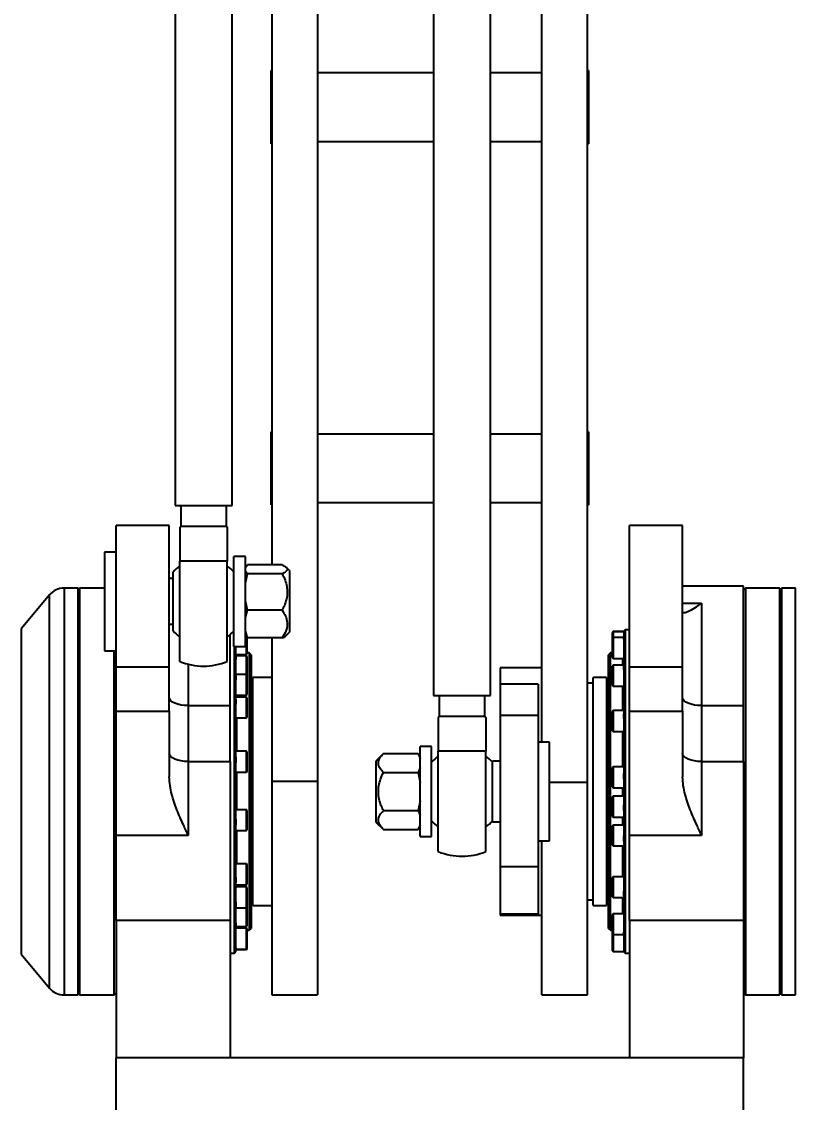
# Model space of a CAD drawing. Header units: millimetres. Extents: x 415 to 2018, y 500 to 823.
# Drawn here: x 659.06 to 679.41, y 663.65 to 692.08 of the extents above; entities that cross this region are included whole.
import ezdxf

# ---------------------------------------------------------------- set-up
doc = ezdxf.new("R2010")
doc.units = ezdxf.units.MM
doc.header["$PDSIZE"] = -1
doc.layers.get('Defpoints').update_dxf_attribs({"lineweight": 18})
doc.dimstyles.new('ISO-25', dxfattribs={"dimtxt": 2.5, "dimasz": 2.5, "dimexe": 1.25, "dimexo": 0.625, "dimtad": 1, "dimtoh": 1, "dimlfac": 10, "dimtxsty": 'Standard', "dimcen": 2.5, "dimadec": 0, "dimazin": 0, "dimtfac": 1, "dimtmove": 0, "dimatfit": 3, "dimfxl": 1, "dimarcsym": 0})

# ---------------------------------------------------------------- blocks, each defined once
blk = doc.blocks.new('*D57')
at = {"color": 0, "lineweight": -2}
for p, q in [((660.52, 720.456), (635.545, 720.456)), ((636.795, 717.956), (636.795, 643.778)), ((659.17, 641.278), (635.545, 641.278))]:
    blk.add_line(p, q, dxfattribs=at)
at = {"color": 0}
for points in [[(636.378, 717.956), (637.211, 717.956), (636.795, 720.456)], [(636.378, 643.778), (637.211, 643.778), (636.795, 641.278)]]:
    blk.add_solid(points, dxfattribs=at)
at = {"layer": 'Defpoints', "color": 0}
for p in [(661.145, 720.456), (636.795, 641.278), (659.795, 641.278)]:
    blk.add_point(p, dxfattribs=at)
at = {"color": 0, "insert": (634.92, 680.867), "char_height": 2.5, "width": 9.64286, "attachment_point": 5, "rotation": 90}
blk.add_mtext('\\A1;792', dxfattribs=at)

msp = doc.modelspace()

# ---------------------------------------------------------------- linework, layer by layer
at = {"color": 161, "linetype": 'Continuous', "lineweight": 25, "true_color": 0x67adff}
for p, q in [((663.0947, 714.3556), (663.0947, 679.3556)), ((664.5947, 679.3556), (664.5947, 714.3556)), ((665.6447, 711.8276), (665.6447, 677.7874)), ((666.8447, 711.8276), (666.8447, 672.089)), ((673.9447, 672.0756), (673.9447, 711.8276)), ((672.7447, 673.1276), (672.7447, 710.5276)), ((669.8947, 709.3556), (669.8947, 674.3556)), ((671.3947, 674.3556), (671.3947, 709.3556)), ((665.6447, 690.7886), (665.6197, 690.7886)), ((665.6197, 688.8666), (665.6197, 690.7886)), ((673.9697, 690.7886), (673.9447, 690.7886)), ((673.9697, 690.7886), (673.9697, 689.687)), ((669.8947, 690.7276), (666.8447, 690.7276)), ((672.7447, 690.7276), (671.3947, 690.7276)), ((673.9697, 689.687), (673.9697, 688.8666)), ((665.6197, 688.8666), (665.6447, 688.8666)), ((666.8447, 688.9276), (669.8947, 688.9276)), ((671.3947, 688.9276), (672.7447, 688.9276)), ((673.9447, 688.8666), (673.9697, 688.8666)), ((665.6447, 681.2886), (665.6197, 681.2886)), ((665.6197, 679.3666), (665.6197, 681.2886)), ((669.8947, 681.2276), (666.8447, 681.2276)), ((672.7447, 681.2276), (671.3947, 681.2276)), ((673.9697, 681.2886), (673.9447, 681.2886)), ((673.9697, 681.2886), (673.9697, 680.187)), ((673.9697, 680.187), (673.9697, 679.3666)), ((666.8447, 679.4276), (669.8947, 679.4276)), ((671.3947, 679.4276), (672.7447, 679.4276)), ((663.0947, 679.3556), (663.3009, 679.3556)), ((663.2447, 679.3556), (663.2447, 678.7996)), ((663.3009, 679.3556), (664.5947, 679.3556)), ((664.4447, 678.7996), (664.4447, 679.3556)), ((665.6197, 679.3666), (665.6447, 679.3666)), ((673.9447, 679.3666), (673.9697, 679.3666)), ((662.9447, 678.8276), (661.5447, 678.8276)), ((661.5447, 675.0956), (661.5447, 678.8276)), ((662.9447, 675.0956), (662.9447, 678.8276)), ((663.2447, 678.7996), (663.2197, 678.7683)), ((663.2197, 678.7783), (663.2197, 677.8891)), ((664.4447, 678.7996), (663.2447, 678.7996)), ((664.4697, 678.7683), (664.4447, 678.7996)), ((664.4697, 678.7783), (664.4697, 677.8891)), ((676.4447, 678.8276), (675.0447, 678.8276)), ((675.0447, 675.0956), (675.0447, 678.8276)), ((676.4447, 675.0956), (676.4447, 678.8276)), ((661.5447, 678.1276), (661.2447, 678.1276)), ((661.2447, 678.1276), (661.2447, 675.5276)), ((664.9447, 678.0126), (664.6447, 678.0126)), ((664.6447, 676.8276), (664.6447, 678.0126)), ((664.9447, 676.8276), (664.9447, 678.0126)), ((663.2197, 675.2467), (663.2197, 677.8891)), ((664.4697, 677.8891), (663.2197, 677.8891)), ((664.4697, 675.2467), (664.4697, 677.8891)), ((664.9447, 677.727), (665.0033, 677.7874)), ((665.9132, 677.7874), (665.0033, 677.7874)), ((666.1047, 677.6376), (666.0197, 677.7226)), ((663.0447, 677.4276), (662.9447, 677.4276)), ((663.0447, 676.0576), (663.0447, 677.5976)), ((665.0033, 677.5551), (664.9447, 677.6155)), ((664.9447, 677.3055), (665.0033, 677.5551)), ((665.9132, 677.5551), (665.0033, 677.5551)), ((666.1047, 677.6376), (666.1047, 676.0176)), ((660.5447, 677.1776), (660.1789, 677.1776)), ((660.1789, 677.1776), (660.1789, 666.4776)), ((660.5947, 677.1776), (660.5447, 677.1276)), ((660.5447, 666.4776), (660.5447, 677.1776)), ((661.2447, 677.1776), (660.5947, 677.1776)), ((660.5947, 666.4776), (660.5947, 677.1776)), ((678.0447, 677.2276), (676.4447, 677.2276)), ((678.0447, 674.0877), (678.0447, 677.2276)), ((678.0947, 677.1776), (678.0447, 677.1276)), ((678.9947, 677.1776), (678.0947, 677.1776)), ((678.0947, 677.1776), (678.0947, 675.9538)), ((679.0447, 677.1276), (678.9947, 677.1776)), ((678.9947, 677.1776), (678.9947, 675.9538)), ((679.4105, 677.1776), (679.0447, 677.1776)), ((679.0447, 677.1776), (679.0447, 671.3658)), ((679.4105, 671.3658), (679.4105, 677.1776)), ((659.7947, 676.9977), (659.0606, 676.1167)), ((659.7947, 671.7096), (659.7947, 676.9977)), ((664.6447, 675.6426), (664.6447, 676.8276)), ((665.0033, 676.5953), (664.9447, 676.8449)), ((664.9447, 675.6426), (664.9447, 676.8276)), ((664.9447, 676.4061), (665.0033, 676.5953)), ((665.9132, 676.5953), (665.0033, 676.5953)), ((676.4447, 676.7809), (676.9447, 676.7809)), ((676.9447, 676.7809), (676.9447, 674.0877)), ((659.0606, 667.5385), (659.0606, 676.1167)), ((662.9447, 676.2276), (663.0447, 676.2276)), ((665.0033, 675.8678), (664.9447, 676.057)), ((666.0197, 675.9327), (666.1047, 676.0176)), ((674.6147, 676.0347), (674.5947, 676.0147)), ((674.6147, 676.0325), (674.5947, 676.0125)), ((674.5947, 676.0147), (674.5947, 676.0125)), ((674.5947, 676.0125), (674.5947, 675.9542)), ((674.8947, 676.0347), (674.6147, 676.0347)), ((674.6147, 676.0347), (674.6147, 676.0325)), ((674.8947, 676.0325), (674.6147, 676.0325)), ((674.6147, 676.0325), (674.6147, 675.9696)), ((674.9297, 676.0776), (674.8947, 676.0426)), ((674.8947, 676.0426), (674.8947, 676.0325)), ((674.8947, 676.0128), (674.8947, 676.0325)), ((674.8947, 676.0128), (674.8947, 675.8793)), ((675.0447, 676.0776), (674.9297, 676.0776)), ((674.9297, 676.0776), (674.9297, 675.1054)), ((664.5447, 674.0877), (664.5447, 675.9582)), ((664.9447, 675.9282), (665.0033, 675.8678)), ((664.9747, 675.4303), (664.9747, 675.9007)), ((664.9947, 675.4503), (664.9947, 675.879)), ((665.9132, 675.8678), (665.0033, 675.8678)), ((665.6447, 675.8678), (665.6447, 672.089)), ((674.5947, 675.9542), (674.5947, 675.8593)), ((674.6147, 675.8793), (674.5947, 675.8593)), ((674.5947, 675.8593), (674.5947, 675.801)), ((674.5947, 675.801), (674.5947, 675.3493)), ((674.6147, 675.9696), (674.6147, 675.8793)), ((674.8947, 675.8793), (674.6147, 675.8793)), ((674.6147, 675.8793), (674.6147, 675.8164)), ((674.6147, 675.8164), (674.6147, 675.3293)), ((674.8947, 675.8348), (674.8947, 675.8793)), ((674.8947, 675.8348), (674.8947, 675.1262)), ((678.0947, 675.9538), (678.0947, 666.4776)), ((678.9947, 675.9538), (678.9947, 666.4776)), ((661.2447, 675.5276), (661.5447, 675.5276)), ((661.4947, 666.4776), (661.4947, 675.5276)), ((664.6447, 675.6426), (664.9447, 675.6426)), ((664.6597, 667.5776), (664.6597, 675.6426)), ((664.6947, 675.3844), (664.6947, 675.6426)), ((664.6947, 675.4303), (664.9747, 675.4303)), ((664.7147, 675.4303), (664.7147, 675.3971)), ((664.9747, 675.4303), (664.9947, 675.4503)), ((665.0447, 675.4776), (664.9947, 675.4776)), ((665.0947, 675.4276), (665.0447, 675.4776)), ((665.0447, 675.4776), (665.0447, 668.1776)), ((674.5447, 675.4776), (674.4947, 675.4276)), ((674.5947, 675.4776), (674.5447, 675.4776)), ((674.5447, 674.6427), (674.5447, 675.4776)), ((663.4447, 675.1753), (663.4447, 674.0877)), ((664.9747, 675.3971), (664.6947, 675.3971)), ((664.6947, 675.3844), (664.6947, 675.3007)), ((664.6947, 674.8749), (664.6947, 675.3007)), ((664.9947, 675.3771), (664.9747, 675.3971)), ((664.9747, 674.9087), (664.9747, 675.3971)), ((664.9947, 674.8887), (664.9947, 675.3771)), ((665.0947, 675.4276), (665.0947, 668.2276)), ((674.4947, 669.5361), (674.4947, 675.4276)), ((674.5947, 675.3493), (674.6147, 675.3293)), ((674.6147, 675.1491), (674.5947, 675.1291)), ((674.6147, 675.3293), (674.8947, 675.3293)), ((674.8947, 675.1491), (674.6147, 675.1491)), ((674.6147, 675.1491), (674.6147, 675.0862)), ((674.8747, 675.1491), (674.8747, 675.3293)), ((662.9447, 675.0956), (661.5447, 675.0956)), ((661.5447, 673.9458), (661.5447, 675.0956)), ((662.9447, 673.9458), (662.9447, 675.0956)), ((664.9747, 674.9087), (664.6947, 674.9087)), ((664.6947, 674.8749), (664.6947, 674.768)), ((664.9947, 674.8887), (664.9747, 674.9087)), ((664.9747, 674.3587), (664.9747, 674.9087)), ((664.9947, 674.3787), (664.9947, 674.8887)), ((672.7447, 675.0776), (671.6447, 675.0776)), ((671.6447, 675.0776), (671.6447, 674.6525)), ((674.5947, 675.1291), (674.5947, 675.0707)), ((674.5947, 675.0707), (674.5947, 674.6191)), ((674.6147, 675.0862), (674.6147, 674.5991)), ((674.8947, 675.0296), (674.8947, 675.1262)), ((674.8947, 675.0296), (674.8947, 673.871)), ((674.9297, 675.1054), (674.9297, 667.5776)), ((676.4447, 675.0956), (675.0447, 675.0956)), ((675.0447, 673.9458), (675.0447, 675.0956)), ((676.4447, 673.9458), (676.4447, 675.0956)), ((664.6947, 674.2482), (664.6947, 674.768)), ((665.1447, 674.6776), (665.0947, 674.7276)), ((665.6447, 674.8276), (665.1447, 674.8276)), ((665.1447, 671.8276), (665.1447, 674.8276)), ((672.6447, 674.6525), (671.6447, 674.6525)), ((671.6447, 674.6525), (671.6447, 673.8276)), ((672.6447, 674.6525), (672.6447, 673.8276)), ((674.0947, 674.6776), (673.9447, 674.6776)), ((674.4447, 674.8276), (674.0947, 674.8276)), ((674.0947, 668.8276), (674.0947, 674.8276)), ((674.4447, 674.8276), (674.4447, 668.8276)), ((674.4947, 674.7276), (674.4447, 674.6776)), ((674.5447, 668.1776), (674.5447, 674.6427)), ((674.5947, 674.6191), (674.6147, 674.5991)), ((674.6147, 674.5991), (674.8947, 674.5991)), ((674.8747, 673.955), (674.8747, 674.5991)), ((664.6947, 674.3587), (664.9747, 674.3587)), ((664.9747, 674.3124), (664.6947, 674.3124)), ((664.7147, 674.3587), (664.7147, 674.3124)), ((664.9747, 674.3587), (664.9947, 674.3787)), ((664.9947, 674.2924), (664.9747, 674.3124)), ((664.9747, 673.7624), (664.9747, 674.3124)), ((664.9947, 673.7824), (664.9947, 674.2924)), ((669.8947, 674.3556), (670.1009, 674.3556)), ((670.0447, 674.3556), (670.0447, 673.7996)), ((670.1009, 674.3556), (671.3947, 674.3556)), ((671.2447, 673.7996), (671.2447, 674.3556)), ((663.4447, 674.0877), (663.4447, 672.617)), ((663.4447, 674.0877), (664.5447, 674.0877)), ((664.5447, 672.617), (664.5447, 674.0877)), ((664.6947, 674.2482), (664.6947, 674.1224)), ((664.6947, 672.7434), (664.6947, 674.1224)), ((676.9447, 674.0877), (676.9447, 672.617)), ((676.9447, 674.0877), (678.0447, 674.0877)), ((678.0447, 672.617), (678.0447, 674.0877)), ((661.5447, 673.9458), (662.9447, 673.9458)), ((661.5447, 670.6748), (661.5447, 673.9458)), ((662.9447, 673.9458), (662.9447, 672.2119)), ((664.6947, 673.7624), (664.9747, 673.7624)), ((664.7147, 673.7624), (664.7147, 672.8913)), ((664.9747, 673.7624), (664.9947, 673.7824)), ((670.0447, 673.7996), (670.0197, 673.7683)), ((670.0197, 673.7783), (670.0197, 672.8891)), ((671.2447, 673.7996), (670.0447, 673.7996)), ((671.2697, 673.7683), (671.2447, 673.7996)), ((671.2697, 673.7783), (671.2697, 672.8891)), ((672.6447, 673.8276), (671.6447, 673.8276)), ((671.6447, 673.8276), (671.6447, 669.8433)), ((672.6447, 673.8276), (672.6447, 669.8433)), ((674.6147, 673.955), (674.5947, 673.935)), ((674.5947, 673.935), (674.5947, 673.8767)), ((674.5947, 673.8767), (674.5947, 673.425)), ((674.8947, 673.955), (674.6147, 673.955)), ((674.6147, 673.955), (674.6147, 673.8921)), ((674.6147, 673.8921), (674.6147, 673.405)), ((674.8947, 673.7369), (674.8947, 673.871)), ((674.8947, 673.7369), (674.8947, 672.3047)), ((675.0447, 673.9458), (676.4447, 673.9458)), ((675.0447, 670.6748), (675.0447, 673.9458)), ((676.4447, 673.9458), (676.4447, 672.2119)), ((674.5947, 673.425), (674.6147, 673.405)), ((674.6147, 673.405), (674.8947, 673.405)), ((674.8747, 672.4789), (674.8747, 673.405)), ((664.9747, 672.8913), (664.6947, 672.8913)), ((664.9947, 672.8713), (664.9747, 672.8913)), ((664.9747, 672.3413), (664.9747, 672.8913)), ((664.9947, 672.3613), (664.9947, 672.8713)), ((669.8447, 673.0126), (669.5447, 673.0126)), ((669.5447, 671.8276), (669.5447, 673.0126)), ((669.8447, 671.8276), (669.8447, 673.0126)), ((670.0197, 670.2467), (670.0197, 672.8891)), ((671.2697, 672.8891), (670.0197, 672.8891)), ((671.2697, 670.2467), (671.2697, 672.8891)), ((672.9447, 673.1276), (672.6447, 673.1276)), ((672.9447, 672.0377), (672.9447, 673.1276)), ((663.4447, 672.617), (663.4447, 670.6748)), ((663.4447, 672.617), (664.5447, 672.617)), ((664.5447, 672.617), (664.5447, 668.4317)), ((664.6947, 672.7434), (664.6947, 672.5947)), ((664.6947, 671.0992), (664.6947, 672.5947)), ((668.5762, 672.8291), (668.3847, 672.6376)), ((668.3847, 671.8276), (668.3847, 672.6376)), ((668.5762, 672.8291), (669.4861, 672.8291)), ((669.5447, 672.7276), (669.4861, 672.8291)), ((669.4861, 672.8291), (669.5447, 672.6989)), ((671.6447, 672.6276), (671.4447, 672.6276)), ((671.4447, 671.9569), (671.4447, 672.6276)), ((676.9447, 672.617), (676.9447, 670.6748)), ((676.9447, 672.617), (678.0447, 672.617)), ((678.0447, 672.617), (678.0447, 668.4317)), ((664.6947, 672.3413), (664.9747, 672.3413)), ((664.7147, 672.3413), (664.7147, 671.3501)), ((664.9747, 672.3413), (664.9947, 672.3613)), ((668.5762, 672.3284), (669.4861, 672.3284)), ((669.5447, 672.4586), (669.4861, 672.3284)), ((669.4861, 672.3284), (669.5447, 672.0679)), ((674.6147, 672.4789), (674.5947, 672.4589)), ((674.5947, 672.4589), (674.5947, 672.4006)), ((674.5947, 672.4006), (674.5947, 671.9489)), ((674.8947, 672.4789), (674.6147, 672.4789)), ((674.6147, 672.4789), (674.6147, 672.416)), ((674.6147, 672.416), (674.6147, 671.9289)), ((674.8947, 672.1535), (674.8947, 672.3047)), ((666.8447, 672.089), (665.6447, 672.089)), ((665.6447, 672.089), (665.6447, 666.4776)), ((666.8447, 672.089), (666.8447, 666.4776)), ((672.9447, 672.0756), (673.9447, 672.0756)), ((672.9447, 670.5276), (672.9447, 672.0377)), ((673.9447, 666.4776), (673.9447, 672.0756)), ((674.8947, 672.1535), (674.8947, 671.4785)), ((665.1447, 668.8276), (665.1447, 671.8276)), ((668.3847, 671.0176), (668.3847, 671.8276)), ((669.5447, 670.6426), (669.5447, 671.8276)), ((669.8447, 670.6426), (669.8447, 671.8276)), ((671.4447, 671.0276), (671.4447, 671.9569)), ((674.5947, 671.9489), (674.6147, 671.9289)), ((674.6147, 671.9289), (674.8947, 671.9289)), ((674.8747, 671.7046), (674.8747, 671.9289)), ((659.7947, 666.6575), (659.7947, 671.7096)), ((669.5447, 671.5873), (669.4861, 671.3269)), ((674.6147, 671.7046), (674.5947, 671.6846)), ((674.5947, 671.6846), (674.5947, 671.6262)), ((674.5947, 671.6262), (674.5947, 671.1746)), ((674.8947, 671.7046), (674.6147, 671.7046)), ((674.6147, 671.7046), (674.6147, 671.6417)), ((674.6147, 671.6417), (674.6147, 671.1546)), ((674.8947, 671.3274), (674.8947, 671.4785)), ((664.9747, 671.3501), (664.6947, 671.3501)), ((664.9947, 671.3301), (664.9747, 671.3501)), ((664.9747, 670.8001), (664.9747, 671.3501)), ((664.9947, 670.8201), (664.9947, 671.3301)), ((668.5762, 671.3269), (669.4861, 671.3269)), ((669.4861, 671.3269), (669.5447, 671.1966)), ((674.5947, 671.1746), (674.6147, 671.1546)), ((674.8947, 671.3274), (674.8947, 670.6657)), ((679.0447, 671.3658), (679.0447, 666.4776)), ((679.4105, 666.4776), (679.4105, 671.3658)), ((664.6947, 671.0992), (664.6947, 670.9502)), ((664.6947, 669.5659), (664.6947, 670.9502)), ((668.3847, 671.0176), (668.5762, 670.8261)), ((669.5447, 670.9563), (669.4861, 670.8261)), ((669.4861, 670.8261), (669.5447, 670.9276)), ((671.4447, 671.0276), (671.6447, 671.0276)), ((674.6147, 670.9455), (674.5947, 670.9255)), ((674.5947, 670.9255), (674.5947, 670.8672)), ((674.6147, 671.1546), (674.8947, 671.1546)), ((674.8947, 670.9455), (674.6147, 670.9455)), ((674.6147, 670.9455), (674.6147, 670.8826)), ((674.6147, 670.8826), (674.6147, 670.3955)), ((674.8747, 670.9455), (674.8747, 671.1546)), ((663.4447, 670.6748), (661.5447, 670.6748)), ((661.5447, 668.4317), (661.5447, 670.6748)), ((664.6947, 670.8001), (664.9747, 670.8001)), ((664.7147, 670.8001), (664.7147, 669.9234)), ((664.9747, 670.8001), (664.9947, 670.8201)), ((668.5762, 670.8261), (669.4861, 670.8261)), ((669.5447, 670.6426), (669.8447, 670.6426)), ((674.5947, 670.8672), (674.5947, 670.4155)), ((674.8947, 670.5205), (674.8947, 670.6657)), ((676.9447, 670.6748), (675.0447, 670.6748)), ((675.0447, 668.4317), (675.0447, 670.6748)), ((672.6447, 670.5276), (672.9447, 670.5276)), ((672.7447, 666.4776), (672.7447, 670.5276)), ((674.5947, 670.4155), (674.6147, 670.3955)), ((674.6147, 670.3955), (674.8947, 670.3955)), ((674.8747, 669.5883), (674.8747, 670.3955)), ((674.8947, 670.5205), (674.8947, 669.2036)), ((664.9747, 669.9234), (664.6947, 669.9234)), ((664.9947, 669.9034), (664.9747, 669.9234)), ((664.9747, 669.3734), (664.9747, 669.9234)), ((664.9947, 669.3934), (664.9947, 669.9034)), ((672.6447, 669.8433), (671.6447, 669.8433)), ((671.6447, 669.8433), (671.6447, 668.6031)), ((672.6447, 669.8433), (672.6447, 668.6031)), ((664.6947, 669.5659), (664.6947, 669.4393)), ((674.4947, 668.2276), (674.4947, 669.5361)), ((674.6147, 669.5883), (674.5947, 669.5683)), ((674.5947, 669.5683), (674.5947, 669.51)), ((674.5947, 669.51), (674.5947, 669.0583)), ((674.8947, 669.5883), (674.6147, 669.5883)), ((674.6147, 669.5883), (674.6147, 669.5254)), ((674.6147, 669.5254), (674.6147, 669.0383)), ((664.6947, 668.9155), (664.6947, 669.4393)), ((664.6947, 669.3734), (664.9747, 669.3734)), ((664.9747, 669.3226), (664.6947, 669.3226)), ((664.7147, 669.3734), (664.7147, 669.3226)), ((664.9747, 669.3734), (664.9947, 669.3934)), ((664.9947, 669.3026), (664.9747, 669.3226)), ((664.9747, 668.7726), (664.9747, 669.3226)), ((664.9947, 668.7926), (664.9947, 669.3026)), ((665.1447, 669.2097), (665.1447, 669.2077)), ((674.8947, 669.0865), (674.8947, 669.2036)), ((664.6947, 668.9155), (664.6947, 668.8076)), ((665.0947, 668.9276), (665.1447, 668.9776)), ((673.9447, 668.9776), (674.0947, 668.9776)), ((674.4447, 668.9776), (674.4947, 668.9276)), ((674.5947, 669.0583), (674.6147, 669.0383)), ((674.6147, 669.0383), (674.8947, 669.0383)), ((674.8747, 668.6139), (674.8747, 669.0383)), ((674.8947, 669.0865), (674.8947, 668.141)), ((664.6947, 668.377), (664.6947, 668.8076)), ((664.6947, 668.7726), (664.9747, 668.7726)), ((664.9747, 668.7726), (664.9947, 668.7926)), ((664.9747, 668.2786), (664.9747, 668.7726)), ((664.9947, 668.2986), (664.9947, 668.7926)), ((665.1447, 668.8276), (665.6447, 668.8276)), ((674.0947, 668.8276), (674.4447, 668.8276)), ((674.6147, 668.6139), (674.5947, 668.5939)), ((674.8947, 668.6139), (674.6147, 668.6139)), ((674.6147, 668.6139), (674.6147, 668.551)), ((664.5447, 668.4317), (661.5447, 668.4317)), ((661.5447, 668.4317), (661.5447, 664.8276)), ((664.5447, 668.4317), (664.5447, 664.8276)), ((664.6947, 668.377), (664.6947, 668.292)), ((672.6447, 668.6031), (671.6447, 668.6031)), ((671.6447, 668.6031), (671.6447, 668.5776)), ((671.6447, 668.5776), (672.7447, 668.5776)), ((674.5947, 668.5939), (674.5947, 668.5356)), ((674.5947, 668.5356), (674.5947, 668.0839)), ((674.6147, 668.551), (674.6147, 668.0639)), ((678.0447, 668.4317), (675.0447, 668.4317)), ((675.0447, 668.4317), (675.0447, 664.8276)), ((678.0447, 668.4317), (678.0447, 664.8276)), ((664.6947, 667.7133), (664.6947, 668.292)), ((664.6947, 668.2786), (664.9747, 668.2786)), ((664.9747, 668.2321), (664.6947, 668.2321)), ((664.7147, 668.2786), (664.7147, 668.2321)), ((664.9747, 668.2786), (664.9947, 668.2986)), ((664.9947, 668.2121), (664.9747, 668.2321)), ((664.9747, 667.6821), (664.9747, 668.2321)), ((664.9947, 667.7021), (664.9947, 668.2121)), ((664.9947, 668.1776), (665.0447, 668.1776)), ((665.0447, 668.1776), (665.0947, 668.2276)), ((674.4947, 668.2276), (674.5447, 668.1776)), ((674.5447, 668.1776), (674.5947, 668.1776)), ((674.5947, 668.0839), (674.6147, 668.0639)), ((674.5947, 668.0839), (674.5947, 667.6406)), ((674.6147, 668.0639), (674.8947, 668.0639)), ((674.6147, 668.0639), (674.6147, 667.6206)), ((674.8947, 668.0698), (674.8947, 668.141)), ((674.8947, 668.0698), (674.8947, 667.6397)), ((679.0447, 667.959), (679.0447, 667.9577)), ((659.0606, 667.5385), (659.7947, 666.6575)), ((664.5447, 667.5776), (664.6597, 667.5776)), ((664.6597, 667.5776), (664.6947, 667.6126)), ((664.6947, 667.7133), (664.6947, 667.6821)), ((664.6947, 667.6126), (664.6947, 667.683)), ((664.6947, 667.6821), (664.9747, 667.6821)), ((664.6947, 667.675), (664.9747, 667.675)), ((664.9747, 667.6821), (664.9947, 667.7021)), ((664.9747, 667.675), (664.9947, 667.695)), ((664.9747, 667.675), (664.9747, 667.6821)), ((664.9947, 667.695), (664.9947, 667.7021)), ((674.5947, 667.6406), (674.6147, 667.6206)), ((674.6147, 667.6206), (674.8947, 667.6206)), ((674.8947, 667.6206), (674.8947, 667.6397)), ((674.8947, 667.6206), (674.8947, 667.6126)), ((674.8947, 667.6126), (674.9297, 667.5776)), ((674.9297, 667.5776), (675.0447, 667.5776)), ((660.1789, 666.4776), (660.5447, 666.4776)), ((660.5447, 666.5276), (660.5947, 666.4776)), ((660.5947, 666.4776), (661.4947, 666.4776)), ((661.4947, 666.4776), (661.5447, 666.5276)), ((665.6447, 666.4776), (666.8447, 666.4776)), ((672.7447, 666.4776), (673.9447, 666.4776)), ((678.0447, 666.5276), (678.0947, 666.4776)), ((678.0947, 666.4776), (678.9947, 666.4776)), ((678.9947, 666.4776), (679.0447, 666.5276)), ((679.0447, 666.4776), (679.4105, 666.4776)), ((661.5447, 663.0276), (661.5447, 664.8276)), ((678.0447, 664.8276), (661.5447, 664.8276)), ((664.5447, 664.8276), (661.5447, 664.8276)), ((678.0447, 664.8276), (675.0447, 664.8276)), ((678.0447, 663.0276), (678.0447, 664.8276))]:
    msp.add_line(p, q, dxfattribs=at)
for points in [[(663.4447, 674.0877), (663.3471, 674.0917), (663.2533, 674.1036), (663.1669, 674.123), (663.0911, 674.149), (663.0289, 674.1807), (662.9827, 674.2169), (662.9543, 674.2561), (662.9447, 674.297)], [(676.9447, 674.0877), (676.8471, 674.0917), (676.7533, 674.1036), (676.6669, 674.123), (676.5911, 674.149), (676.5289, 674.1807), (676.4827, 674.2169), (676.4543, 674.2561), (676.4447, 674.297)], [(663.4447, 672.617), (663.3471, 672.6211), (663.2533, 672.633), (663.1669, 672.6523), (663.0911, 672.6783), (663.0289, 672.7101), (662.9827, 672.7462), (662.9543, 672.7855), (662.9447, 672.8263)], [(676.9447, 672.617), (676.8471, 672.6211), (676.7533, 672.633), (676.6669, 672.6523), (676.5911, 672.6783), (676.5289, 672.7101), (676.4827, 672.7462), (676.4543, 672.7855), (676.4447, 672.8263)]]:
    msp.add_lwpolyline(points, dxfattribs=at)
for centre, radius, start, end in [((663.8447, 676.8928), 1.0662, 125.88782, 138.6195), ((663.8447, 676.8928), 1.0662, 41.3805, 54.11218), ((660.1789, 676.6776), 0.5, 90, 140.19443), ((663.8447, 676.7624), 1.0662, 221.3805, 234.11218), ((663.8447, 676.7624), 1.0662, 305.88782, 318.6195), ((663.8447, 676.8276), 1.7, 248.42942, 291.57058), ((670.6447, 671.8928), 1.0662, 125.88782, 138.6195), ((670.6447, 671.8928), 1.0662, 41.3805, 54.11218), ((670.6447, 671.7624), 1.0662, 221.3805, 234.11218), ((670.6447, 671.7624), 1.0662, 305.88782, 318.6195), ((670.6447, 671.8276), 1.7, 248.42942, 291.57058), ((660.1789, 666.9776), 0.5, 219.80557, 270)]:
    msp.add_arc(centre, radius, start, end, dxfattribs=at)
for points, knots in [([(665.9132, 677.7874), (665.9446, 677.7715), (666.0085, 677.7392), (666.0617, 677.6791), (666.0296, 677.6147), (665.9489, 677.5734), (665.9132, 677.5551)], [0, 0, 0, 0, 0.07971685, 0.16215926, 0.27691009, 0.36827731, 0.36827731, 0.36827731, 0.36827731]), ([(665.9132, 677.5551), (665.9402, 677.4994), (665.9918, 677.393), (666.0381, 677.2252), (666.0537, 677.0552), (666.0295, 676.8833), (665.9791, 676.7288), (665.9331, 676.6357), (665.9132, 676.5953)], [0, 0, 0, 0, 0.1849617, 0.3528494, 0.5204096, 0.6958397, 0.8717051, 1.006108, 1.006108, 1.006108, 1.006108]), ([(665.9132, 676.5953), (665.9446, 676.5455), (666.0085, 676.4441), (666.0617, 676.256), (666.0296, 676.0542), (665.9489, 675.925), (665.9132, 675.8678)], [0, 0, 0, 0, 0.17023549, 0.34629173, 0.59134144, 0.78645627, 0.78645627, 0.78645627, 0.78645627]), ([(676.4615, 676.5329), (676.4617, 676.5328), (676.4677, 676.5303), (676.5223, 676.5426), (676.6332, 676.5835), (676.7909, 676.6694), (676.8978, 676.7442), (676.9442, 676.7805), (676.9447, 676.7809)], [0, 0, 0, 0, 0.00285112, 0.09313751, 0.25524889, 0.42133453, 0.54733865, 0.54848833, 0.54848833, 0.54848833, 0.54848833]), ([(665.9132, 675.8678), (665.947, 675.8836), (665.9939, 675.9054), (666.0115, 675.9293), (666.0164, 675.9359)], [0, 0, 0, 0, 0.09047494, 0.12521819, 0.12521819, 0.12521819, 0.12521819]), ([(668.5762, 672.3284), (668.5448, 672.3627), (668.4808, 672.4324), (668.4276, 672.5619), (668.4597, 672.7008), (668.5404, 672.7897), (668.5762, 672.8291)], [0, 0, 0, 0, 0.12588608, 0.25607654, 0.43728663, 0.5815707, 0.5815707, 0.5815707, 0.5815707]), ([(668.5762, 671.3269), (668.5562, 671.369), (668.5102, 671.4661), (668.4598, 671.6274), (668.4356, 671.8067), (668.4513, 671.9841), (668.4975, 672.1592), (668.5491, 672.2702), (668.5762, 672.3284)], [0, 0, 0, 0, 0.139731, 0.3225682, 0.5049536, 0.6791568, 0.8536997, 1.0459946, 1.0459946, 1.0459946, 1.0459946]), ([(663.4447, 670.6748), (663.4442, 670.6757), (663.4011, 670.766), (663.2975, 670.9858), (663.1413, 671.342), (663.0235, 671.6901), (662.9567, 671.9821), (662.9487, 672.1354), (662.9447, 672.2119)], [0, 0, 0, 0, 0.0030073, 0.3037172, 0.7306702, 1.1567385, 1.3927837, 1.6283611, 1.6283611, 1.6283611, 1.6283611]), ([(676.9447, 670.6748), (676.9442, 670.6757), (676.9011, 670.766), (676.7975, 670.9858), (676.6413, 671.342), (676.5235, 671.6901), (676.4567, 671.9821), (676.4487, 672.1354), (676.4447, 672.2119)], [0, 0, 0, 0, 0.0030073, 0.3037175, 0.7306702, 1.1567388, 1.392784, 1.6283614, 1.6283614, 1.6283614, 1.6283614]), ([(668.5762, 670.8261), (668.5448, 670.8604), (668.4808, 670.9302), (668.4276, 671.0597), (668.4597, 671.1986), (668.5404, 671.2875), (668.5762, 671.3269)], [0, 0, 0, 0, 0.12588608, 0.25607654, 0.43728663, 0.5815707, 0.5815707, 0.5815707, 0.5815707])]:
    msp.add_open_spline(points, degree=3, knots=knots, dxfattribs=at)

# ---------------------------------------------------------------- dimensions: what is measured, and where the dimension line sits
dim = msp.add_linear_dim(base=(636.7946, 641.2776), p1=(661.1447, 720.4558), p2=(659.7947, 641.2776), angle=90, text='792', dimstyle='ISO-25', override={"dimsah": 1, "dimtolj": 1})
dim.commit()
dim.dimension.update_dxf_attribs({"geometry": '*D57', "text_midpoint": (634.9196, 680.8667)})

doc.saveas('drawing.dxf')
